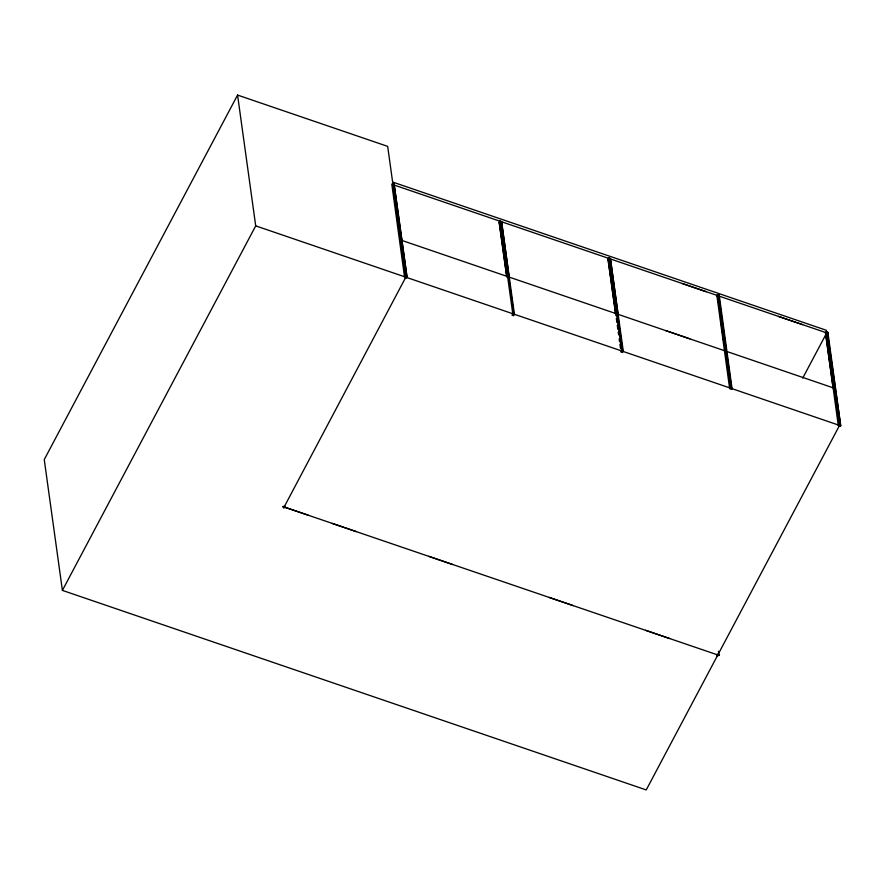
<?xml version="1.0" encoding="UTF-8"?>
<svg xmlns="http://www.w3.org/2000/svg" width="885" height="885" viewBox="0 0 885 885"><rect width="100%" height="100%" fill="white"/><g stroke="black" fill="none" stroke-linecap="round" stroke-linejoin="round"><path stroke-width="1.33" d="M394.19 184.213L407.034 276.751L406.281 278.178L404.622 277.613L391.812 184.257L392.531 183.66L394.19 184.213L393.438 185.651M615.562 313.854L608.006 259.427L608.758 258L610.418 258.553L623.261 351.091L622.509 352.518L620.85 351.953L621.602 350.526L623.261 351.091M719.007 655.365L718.366 653.949L716.651 654.568L716.618 655.398L717.292 655.984L719.007 655.365L718.443 651.283M833.05 387.741L825.495 333.313L826.247 331.886L827.906 332.45L840.717 425.807L839.998 426.404L838.338 425.84L825.517 332.483M716.861 295.38L729.671 388.736L731.342 389.3L732.061 388.703L719.262 295.347L718.565 294.76L716.861 295.38L717.503 296.785M506.729 277.071L499.173 222.644L499.925 221.206L501.596 221.781L509.118 277.038M514.439 314.308L513.687 315.735L512.017 315.171L512.769 313.733L514.439 314.308L501.596 221.781M610.418 258.553L618.128 315.182M827.884 333.28L827.906 332.45M840.717 425.807L827.232 331.864M719.217 296.176L719.262 295.347M732.061 388.703L731.408 387.287L729.705 387.907M237.567 95.071L44.25 459.592L62.404 590.395L646.227 789.929L839.544 425.408L255.71 225.874L237.567 95.071L387.674 146.379L392.984 184.655L826.701 332.882L826.347 330.282L392.63 182.044M62.404 590.395L255.71 225.874M717.823 654.966L284.129 506.994L405.828 277.182M802.728 378.094L826.092 334.043M404.644 276.784L406.359 276.164L407.034 276.751M838.361 425.01L840.075 424.391M284.129 506.994L308.223 515.214M645.541 630.297L669.635 638.528M682.125 283.466L706.23 291.707M778.512 316.41L802.606 324.651M401.934 240.454L834.389 388.249M665.719 330.603L689.813 338.833M549.165 597.419L573.259 605.639M332.317 523.433L356.401 531.653M428.694 556.311L452.788 564.541M499.173 222.644L499.859 223.219M825.495 333.313L826.17 333.899M608.006 259.427L608.681 260.002M826.247 331.886L839.091 424.413M826.734 337.981L827.11 340.703M827.497 343.424L827.873 346.146M828.437 350.228L828.814 352.949M829.378 357.031L829.754 359.752M831.081 369.277L831.457 371.999M832.022 376.081L832.398 378.802M832.785 381.523L833.161 384.245M718.565 294.76L731.408 387.287M717.58 294.782L730.424 387.309M717.691 298.145L718.255 302.227M719.582 311.752L719.959 314.474M720.523 318.556L720.899 321.277M721.286 323.998L721.662 326.72M722.226 330.802L722.603 333.523M723.167 337.605L723.543 340.327M609.743 257.977L622.586 350.504M608.758 258L621.602 350.526M609.82 268.166L610.196 270.887M610.761 274.969L611.137 277.691M611.513 280.412L611.889 283.134M612.464 287.216L612.84 289.937M613.405 294.03L613.781 296.752M614.345 300.834L614.721 303.555M615.097 306.276L615.484 308.998M608.028 258.597L615.96 315.746M616.336 318.467L616.911 322.549M617.288 325.271L617.852 329.353M618.228 332.074L618.604 334.795M619.168 338.878L619.555 341.599M619.931 344.32L620.496 348.402M500.921 221.195L513.754 313.721M499.925 221.206L512.769 313.733M500.047 224.58L500.423 227.301M500.987 231.383L501.364 234.105M501.928 238.187L502.304 240.908M503.631 250.433L504.007 253.154M504.572 257.236L504.948 259.958M505.335 262.679L505.711 265.4M506.275 269.482L506.651 272.204M499.206 221.814L506.762 276.242M394.356 186.414L407.012 277.58M393.515 183.637L406.359 276.164M392.531 183.66L405.374 276.186M282.946 506.596L283.598 508.001L285.302 507.393L284.66 505.977L282.946 506.596"/></g></svg>
